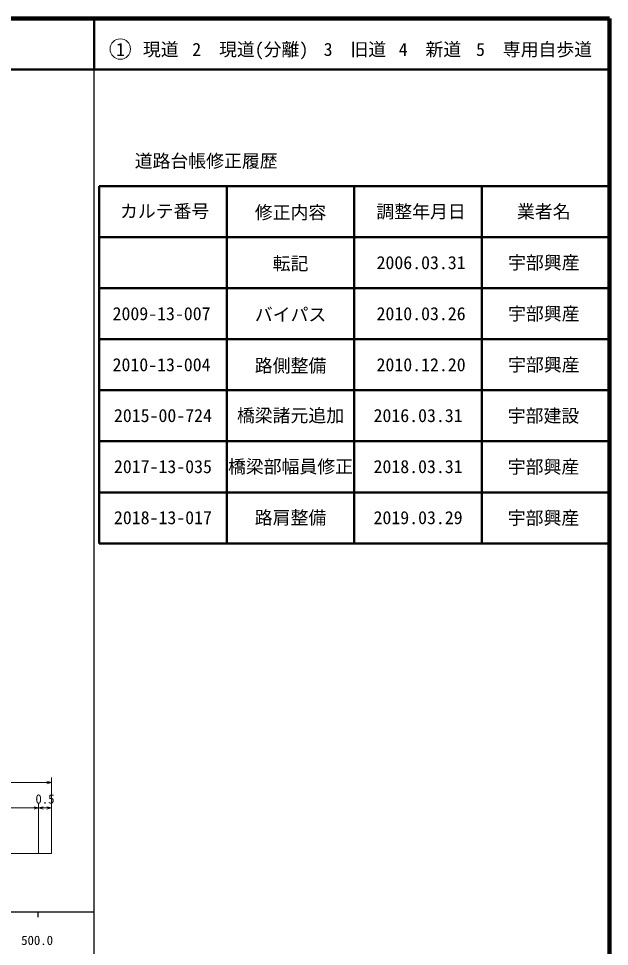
# Model space of a CAD drawing. Units: millimetres, scale not verified. Extents: x 40000 to 680000, y 20000 to 380000.
# Drawn here: x 564206 to 680000, y 198249 to 380000 of the extents above; entities that cross this region are included whole.
import ezdxf
from ezdxf.enums import TextEntityAlignment as Align

# ---------------------------------------------------------------- set-up
doc = ezdxf.new("R2010")
doc.units = ezdxf.units.MM
doc.header["$LTSCALE"] = 1000
for name, color, linetype, lineweight in [('M-BGD', 7, 'Continuous', 13), ('M-TTL', 2, 'Continuous', 140), ('M-TTL-BAND', 7, 'Continuous', 25), ('M-TTL-FRAM', 2, 'Continuous', 50), ('M-TTL-LINE', 7, 'Continuous', 50), ('M-TTL-TXT', 7, 'Continuous', 13)]:
    doc.layers.add(name, color=color, linetype=linetype, lineweight=lineweight)
doc.styles.add('ＭＳ ゴシック', font='')
doc.styles.get('ＭＳ ゴシック').set_extended_font_data('MS Gothic')

msp = doc.modelspace()

# ---------------------------------------------------------------- linework, layer by layer
at = {"layer": 'M-BGD'}
for p, q in [((570639, 216443), (570639, 231367)), ((553139, 230367), (568139, 230367)), ((568139, 230367), (570639, 230367)), ((570639, 230367), (569739, 230617)), ((570639, 230367), (569739, 230117)), ((568139, 225367), (567239, 225617)), ((568139, 216443), (568139, 226367)), ((568139, 225367), (569039, 225617)), ((570639, 225367), (569739, 225617)), ((553139, 225367), (568139, 225367)), ((568139, 225367), (567239, 225117)), ((568139, 225367), (570639, 225367)), ((568139, 225367), (569039, 225117)), ((570639, 225367), (569739, 225117)), ((518139, 216443), (570639, 216443))]:
    msp.add_line(p, q, dxfattribs=at)
at = {"layer": 'M-TTL'}
for p, q in [((680000, 380000), (40000, 380000)), ((680000, 20000), (680000, 380000))]:
    msp.add_line(p, q, dxfattribs=at)
at = {"layer": 'M-TTL-BAND'}
for p, q in [((579000, 20000), (579000, 370000)), ((40000, 205000), (579000, 205000)), ((568000, 205000), (568000, 204000))]:
    msp.add_line(p, q, dxfattribs=at)
at = {"layer": 'M-TTL-FRAM'}
for p, q in [((580000, 347197), (580000, 277197)), ((580000, 347197), (680000, 347197)), ((580000, 277197), (680000, 277197))]:
    msp.add_line(p, q, dxfattribs=at)
at = {"layer": 'M-TTL-LINE'}
for p, q in [((579000, 380000), (579000, 370000)), ((40000, 370000), (680000, 370000)), ((605000, 347197), (605000, 277197)), ((630000, 347197), (630000, 277197)), ((655000, 347197), (655000, 277197)), ((580000, 337197), (680000, 337197)), ((580000, 327197), (680000, 327197)), ((580000, 317197), (680000, 317197)), ((580000, 307197), (680000, 307197)), ((580000, 297197), (680000, 297197)), ((580000, 287197), (680000, 287197))]:
    msp.add_line(p, q, dxfattribs=at)
at = {"layer": 'M-TTL-TXT'}
msp.add_circle((584147, 374034), 2000, dxfattribs=at)

# ---------------------------------------------------------------- texts
at = {"layer": 'M-BGD', "style": 'ＭＳ ゴシック'}
msp.add_text('0.5', height=1833, dxfattribs=at).set_placement((569389, 225667), align=Align.BOTTOM_CENTER)
at = {"layer": 'M-TTL-BAND', "style": 'ＭＳ ゴシック'}
msp.add_text('500.0', height=1833, dxfattribs=at).set_placement((567844, 199445), align=Align.MIDDLE_CENTER)
at = {"layer": 'M-TTL-TXT', "style": 'ＭＳ ゴシック'}
for s, p in [('1\u3000現道', (589448, 373958)), ('2\u3000現道(分離)', (609619, 373958)), ('3\u3000旧道', (630121, 373958)), ('4\u3000新道', (644824, 373958)), ('5\u3000専用自歩道', (665228, 373958)), ('道路台帳修正履歴', (600968, 352113)), ('カルテ番号', (592839, 342277)), ('修正内容', (617509, 342023)), ('調整年月日', (643089, 342197)), ('業者名', (667134, 342197)), ('転記', (617509, 332023)), ('2006.03.31', (643089, 332197)), ('宇部興産', (667134, 332197)), ('バイパス', (617509, 322023)), ('宇部興産', (667134, 322197)), ('2009-13-007', (592232, 322197)), ('2010.03.26', (643089, 322197)), ('2010-13-004', (592232, 312197)), ('路側整備', (617509, 312023)), ('2010.12.20', (643089, 312197)), ('宇部興産', (667134, 312197)), ('橋梁諸元追加', (617500, 302245)), ('宇部建設', (667077, 302189)), ('2015-00-724', (592500, 302245)), ('2016.03.31', (642500, 302245)), ('2017-13-035', (592500, 292245)), ('橋梁部幅員修正', (617500, 292245)), ('2018.03.31', (642500, 292245)), ('宇部興産', (667077, 292189)), ('路肩整備', (617500, 282245)), ('宇部興産', (667077, 282189)), ('2018-13-017', (592500, 282245)), ('2019.03.29', (642500, 282245))]:
    msp.add_text(s, height=2566, dxfattribs=at).set_placement(p, align=Align.MIDDLE_CENTER)

doc.saveas('drawing.dxf')
